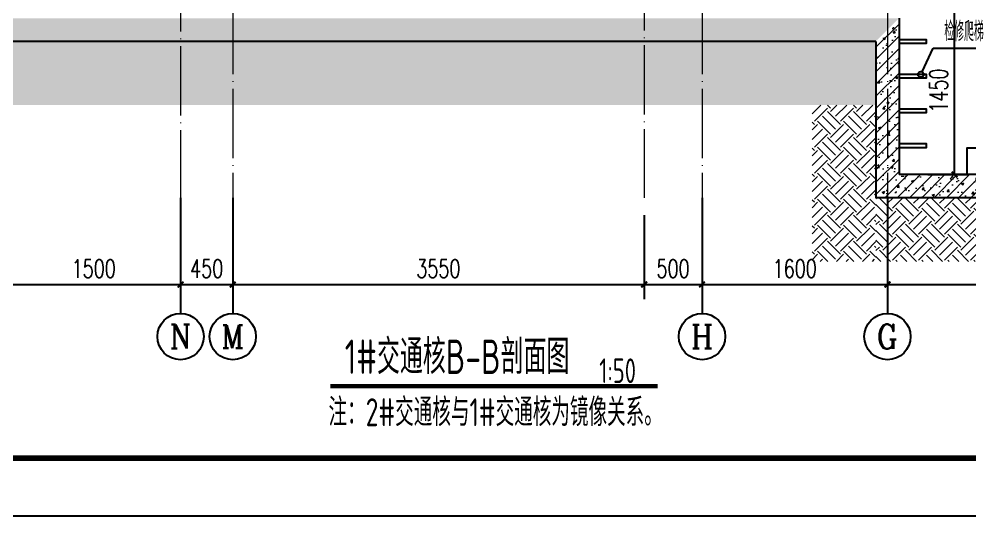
# Model space of a CAD drawing. Extents: x -1712635 to -854203, y -534641 to -21985.
# Drawn here: x -1003457 to -995250, y -130393 to -126100 of the extents above; entities that cross this region are included whole.
import ezdxf
from ezdxf.enums import TextEntityAlignment as Align

# ---------------------------------------------------------------- set-up
doc = ezdxf.new("R2010")
doc.units = 0
doc.header["$LTSCALE"] = 1000
doc.linetypes.add('DOTE', pattern=[2.42, 2, -0.2, 0.02, -0.2])
doc.layers.get('0').update_dxf_attribs({"linetype": 'CONTINUOUS'})
doc.layers.get('Defpoints').update_dxf_attribs({"linetype": 'CONTINUOUS'})
for name, color, linetype in [('-TK', 7, 'CONTINUOUS'), ('A-AXIS_TEXT', 7, 'CONTINUOUS'), ('AXIS', 3, 'CONTINUOUS'), ('DIM_IDEN', 67, 'CONTINUOUS'), ('DIM_SYMB', 3, 'CONTINUOUS'), ('PUB_DIM', 3, 'CONTINUOUS'), ('PUB_TEXT', 2, 'CONTINUOUS'), ('WALL', 2, 'CONTINUOUS'), ('设备', 253, 'CONTINUOUS')]:
    doc.layers.add(name, color=color, linetype=linetype)
for name, color, linetype, lineweight in [('AXIS_TEXT', 7, 'CONTINUOUS', 20), ('DOTE', 19, 'DOTE', 9), ('PUB_HATCH', 8, 'CONTINUOUS', 9), ('填充', 251, 'CONTINUOUS', 5), ('建筑', 30, 'CONTINUOUS', 25)]:
    doc.layers.add(name, color=color, linetype=linetype, lineweight=lineweight)
doc.styles.add('_TCH_AXIS', font='COMPLEX', dxfattribs={"bigfont": 'GBCBIG'})
doc.styles.add('_TCH_DIM', font='SIMPLEX.shx', dxfattribs={"width": 0.7, "bigfont": 'GBCBIG.shx'})
doc.styles.add('_TCH_DIM_T3', font='SIMPLEX', dxfattribs={"width": 0.705882, "bigfont": 'GBCBIG'})
doc.styles.add('COMPLEX', font='COMPLEX')
doc.styles.add('TSSD_REIN', font='tssdeng.shx', dxfattribs={"width": 0.7, "height": 300, "bigfont": 'tssdchn.shx'})
doc.dimstyles.new('_TCH_ARCH&&50', dxfattribs={"dimtxt": 157.5, "dimasz": 50, "dimexe": 125, "dimexo": 150, "dimgap": 58.75, "dimtad": 1, "dimdec": 0, "dimzin": 0, "dimdsep": 46, "dimtxsty": '_TCH_DIM_T3', "dimblk": 'ARCHTICK', "dimcen": 0.09, "dimclrt": 7, "dimazin": 0, "dimtfac": 1, "dimtdec": 0, "dimtix": 1, "dimtmove": 2, "dimatfit": 3, "dimldrblk": 'ARCHTICK', "dimfxl": 0, "dimtolj": 1, "dimtzin": 0, "dimarcsym": 0})
pattern_1 = [(45, (-1144926.15, -28814.996), (-53.03301, 53.03301), []), (50, (-1144926.15, -28815), (215.17805, -18.82564), [22.5, -247.5]), (355, (-1144926.15, -28815), (-41.6254, 225.65764), [18, -198]), (100.4514, (-1144908.22, -28816.56), (173.55281, 206.83186), [19.12206, -210.34263]), (46.1842, (-1144926.15, -28755), (320.1723, -49.6557), [33.75, -371.25]), (96.6356, (-1144899.47, -28759.13), (280.3988, 292.23536), [28.6831, -315.5139]), (351.1842, (-1144926.15, -28755), (280.3986, 292.2356), [27, -297]), (21, (-1144896.15, -28770), (179.07212, -120.78567), [22.5, -247.5]), (326, (-1144896.15, -28770), (72.9946, 217.545), [18, -198]), (71.4514, (-1144881.22, -28780.06), (252.0668, 96.75915), [19.12206, -210.34263]), (37.5, (-1144926.15, -28814.996), (3.647957, 99.868156), [0, -195.6, 0, -201, 0, -198.75]), (7.5, (-1144926.15, -28815), (78.92086, 118.323514), [0, -114.6, 0, -191.1, 0, -75.75]), (327.5, (-1144993.05, -28814.996), (160.14673, -6.76646), [0, -75, 0, -234, 0, -310.5]), (317.5, (-1145023.05, -28815), (174.95585, 30.0315), [0, -97.5, 0, -155.4, 0, -220.5])]

# ---------------------------------------------------------------- blocks, each defined once
blk = doc.blocks.new('A1')
blk.add_lwpolyline([(0, 59400), (0, 0), (84100, 0), (84100, 59400)], close=True)
at = {"const_width": 100}
blk.add_lwpolyline([(2500, 58400), (2500, 1000), (83100, 1000), (83100, 58400)], close=True, dxfattribs=at)
blk = doc.blocks.new('_ArchTick')
at = {"color": 0, "const_width": 0.35}
blk.add_lwpolyline([(-0.5, -0.5), (0.5, 0.5)], dxfattribs=at)
blk = doc.blocks.new('*D995')
at = {"layer": 'Defpoints', "color": 0}
for p in [(-995762.8, -125993.4), (-995383.3, -125993.4), (-995762.8, -127443.4)]:
    blk.add_point(p, dxfattribs=at)
at = {"layer": 'PUB_DIM', "color": 0, "lineweight": -2}
for p, q in [((-995612.8, -125993.4), (-995258.3, -125993.4)), ((-995383.3, -127443.4), (-995383.3, -125993.4)), ((-995612.8, -127443.4), (-995258.3, -127443.4))]:
    blk.add_line(p, q, dxfattribs=at)
at = {"layer": 'PUB_DIM', "color": 0, "lineweight": -2, "xscale": 50, "yscale": 50, "zscale": 50}
for p, rotation in [((-995383.3, -125993.4), 90), ((-995383.3, -127443.4), 270)]:
    blk.add_blockref('_ArchTick', p, dxfattribs=dict(at, rotation=rotation))
at = {"layer": 'PUB_DIM', "color": 7, "insert": (-995520.8, -126718.4), "char_height": 157.5, "attachment_point": 5, "rotation": 90, "style": '_TCH_DIM_T3'}
blk.add_mtext('\\A1;1450', dxfattribs=at)
blk = doc.blocks.new('*D1038')
at = {"layer": 'AXIS', "color": 0, "lineweight": -2}
for p, q in [((-995962.8, -127793.4), (-995962.8, -128518.4)), ((-993862.8, -127793.4), (-993862.8, -128518.4)), ((-995962.8, -128393.4), (-993862.8, -128393.4))]:
    blk.add_line(p, q, dxfattribs=at)
at = {"layer": 'Defpoints', "color": 0}
for p in [(-995962.8, -127643.4), (-993862.8, -127643.4), (-993862.8, -128393.4)]:
    blk.add_point(p, dxfattribs=at)
at = {"layer": 'AXIS', "color": 0, "lineweight": -2, "xscale": 50, "yscale": 50, "zscale": 50, "rotation": 180}
blk.add_blockref('_ArchTick', (-995962.8, -128393.4), dxfattribs=at)
at = {"layer": 'AXIS', "color": 0, "lineweight": -2, "xscale": 50, "yscale": 50, "zscale": 50}
blk.add_blockref('_ArchTick', (-993862.8, -128393.4), dxfattribs=at)
at = {"layer": 'AXIS', "color": 7, "insert": (-994912.8, -128255.9), "char_height": 157.5, "attachment_point": 5, "style": '_TCH_DIM_T3'}
blk.add_mtext('\\A1;2100', dxfattribs=at)
blk = doc.blocks.new('*D1039')
at = {"layer": 'AXIS', "color": 0, "lineweight": -2}
for p, q in [((-997562.8, -127793.4), (-997562.8, -128518.4)), ((-995962.8, -127793.4), (-995962.8, -128518.4)), ((-997562.8, -128393.4), (-995962.8, -128393.4))]:
    blk.add_line(p, q, dxfattribs=at)
at = {"layer": 'Defpoints', "color": 0}
for p in [(-997562.8, -127643.4), (-995962.8, -127643.4), (-995962.8, -128393.4)]:
    blk.add_point(p, dxfattribs=at)
at = {"layer": 'AXIS', "color": 0, "lineweight": -2, "xscale": 50, "yscale": 50, "zscale": 50, "rotation": 180}
blk.add_blockref('_ArchTick', (-997562.8, -128393.4), dxfattribs=at)
at = {"layer": 'AXIS', "color": 0, "lineweight": -2, "xscale": 50, "yscale": 50, "zscale": 50}
blk.add_blockref('_ArchTick', (-995962.8, -128393.4), dxfattribs=at)
at = {"layer": 'AXIS', "color": 7, "insert": (-996762.8, -128255.9), "char_height": 157.5, "attachment_point": 5, "style": '_TCH_DIM_T3'}
blk.add_mtext('\\A1;1600', dxfattribs=at)
blk = doc.blocks.new('*D1040')
at = {"layer": 'AXIS', "color": 0, "lineweight": -2}
for p, q in [((-998062.8, -127793.4), (-998062.8, -128518.4)), ((-997562.8, -127793.4), (-997562.8, -128518.4)), ((-998062.8, -128393.4), (-997562.8, -128393.4))]:
    blk.add_line(p, q, dxfattribs=at)
at = {"layer": 'Defpoints', "color": 0}
for p in [(-998062.8, -127643.4), (-997562.8, -127643.4), (-997562.8, -128393.4)]:
    blk.add_point(p, dxfattribs=at)
at = {"layer": 'AXIS', "color": 0, "lineweight": -2, "xscale": 50, "yscale": 50, "zscale": 50, "rotation": 180}
blk.add_blockref('_ArchTick', (-998062.8, -128393.4), dxfattribs=at)
at = {"layer": 'AXIS', "color": 0, "lineweight": -2, "xscale": 50, "yscale": 50, "zscale": 50}
blk.add_blockref('_ArchTick', (-997562.8, -128393.4), dxfattribs=at)
at = {"layer": 'AXIS', "color": 7, "insert": (-997812.8, -128255.9), "char_height": 157.5, "attachment_point": 5, "style": '_TCH_DIM_T3'}
blk.add_mtext('\\A1;500', dxfattribs=at)
blk = doc.blocks.new('*D1041')
at = {"layer": 'AXIS', "color": 0, "lineweight": -2}
for p, q in [((-1001612.8, -127793.4), (-1001612.8, -128518.4)), ((-998062.8, -127793.4), (-998062.8, -128518.4)), ((-1001612.8, -128393.4), (-998062.8, -128393.4))]:
    blk.add_line(p, q, dxfattribs=at)
at = {"layer": 'Defpoints', "color": 0}
for p in [(-1001612.8, -127643.4), (-998062.8, -127643.4), (-998062.8, -128393.4)]:
    blk.add_point(p, dxfattribs=at)
at = {"layer": 'AXIS', "color": 0, "lineweight": -2, "xscale": 50, "yscale": 50, "zscale": 50, "rotation": 180}
blk.add_blockref('_ArchTick', (-1001612.8, -128393.4), dxfattribs=at)
at = {"layer": 'AXIS', "color": 0, "lineweight": -2, "xscale": 50, "yscale": 50, "zscale": 50}
blk.add_blockref('_ArchTick', (-998062.8, -128393.4), dxfattribs=at)
at = {"layer": 'AXIS', "color": 7, "insert": (-999837.8, -128255.9), "char_height": 157.5, "attachment_point": 5, "style": '_TCH_DIM_T3'}
blk.add_mtext('\\A1;3550', dxfattribs=at)
blk = doc.blocks.new('*D1042')
at = {"layer": 'AXIS', "color": 0, "lineweight": -2}
for p, q in [((-1002062.8, -127793.4), (-1002062.8, -128518.4)), ((-1001612.8, -127793.4), (-1001612.8, -128518.4)), ((-1002062.8, -128393.4), (-1001612.8, -128393.4))]:
    blk.add_line(p, q, dxfattribs=at)
at = {"layer": 'Defpoints', "color": 0}
for p in [(-1002062.8, -127643.4), (-1001612.8, -127643.4), (-1001612.8, -128393.4)]:
    blk.add_point(p, dxfattribs=at)
at = {"layer": 'AXIS', "color": 0, "lineweight": -2, "xscale": 50, "yscale": 50, "zscale": 50, "rotation": 180}
blk.add_blockref('_ArchTick', (-1002062.8, -128393.4), dxfattribs=at)
at = {"layer": 'AXIS', "color": 0, "lineweight": -2, "xscale": 50, "yscale": 50, "zscale": 50}
blk.add_blockref('_ArchTick', (-1001612.8, -128393.4), dxfattribs=at)
at = {"layer": 'AXIS', "color": 7, "insert": (-1001837.8, -128255.9), "char_height": 157.5, "attachment_point": 5, "style": '_TCH_DIM_T3'}
blk.add_mtext('\\A1;450', dxfattribs=at)
blk = doc.blocks.new('*D1043')
at = {"layer": 'AXIS', "color": 0, "lineweight": -2}
for p, q in [((-1003562.8, -127793.4), (-1003562.8, -128518.4)), ((-1002062.8, -127793.4), (-1002062.8, -128518.4)), ((-1003562.8, -128393.4), (-1002062.8, -128393.4))]:
    blk.add_line(p, q, dxfattribs=at)
at = {"layer": 'Defpoints', "color": 0}
for p in [(-1003562.8, -127643.4), (-1002062.8, -127643.4), (-1002062.8, -128393.4)]:
    blk.add_point(p, dxfattribs=at)
at = {"layer": 'AXIS', "color": 0, "lineweight": -2, "xscale": 50, "yscale": 50, "zscale": 50, "rotation": 180}
blk.add_blockref('_ArchTick', (-1003562.8, -128393.4), dxfattribs=at)
at = {"layer": 'AXIS', "color": 0, "lineweight": -2, "xscale": 50, "yscale": 50, "zscale": 50}
blk.add_blockref('_ArchTick', (-1002062.8, -128393.4), dxfattribs=at)
at = {"layer": 'AXIS', "color": 7, "insert": (-1002812.8, -128255.9), "char_height": 157.5, "attachment_point": 5, "style": '_TCH_DIM_T3'}
blk.add_mtext('\\A1;1500', dxfattribs=at)
blk = doc.blocks.new('_AXISO')
blk.add_circle((0, 0), 0.5)
at = {"layer": 'A-AXIS_TEXT', "style": 'COMPLEX', "width": 1.041667}
blk.add_attdef('A', text='', height=0.56, dxfattribs=at).set_placement((-0.25, -0.28), (0.25, -0.28), align=Align.FIT)

msp = doc.modelspace()

# ---------------------------------------------------------------- hatches: boundary and pattern name
at = {"layer": 'PUB_HATCH'}
h = msp.add_hatch(dxfattribs=at)
h.set_pattern_fill('钢筋混凝土', color=256, scale=30, style=0)
h.set_pattern_definition(pattern_1)
h.paths.add_polyline_path([(-996062.82, -126293.41), (-995862.82, -126093.41), (-1003561.44, -126093.41), (-1003561.44, -126293.41)])
h = msp.add_hatch(dxfattribs=at)
h.set_pattern_fill('钢筋混凝土', color=256, scale=30, style=0)
h.set_pattern_definition(pattern_1)
h.paths.add_polyline_path([(-995862.82, -126093.41), (-996062.82, -126293.41), (-996062.82, -127643.41), (-995862.82, -127443.41)])
h = msp.add_hatch(dxfattribs=at)
h.set_pattern_fill('钢筋混凝土', color=256, scale=30, style=0)
h.set_pattern_definition(pattern_1)
h.paths.add_polyline_path([(-993762.82, -127643.41), (-993962.82, -127443.41), (-995862.82, -127443.41), (-996062.82, -127643.41)])
at = {"layer": '填充'}
h = msp.add_hatch(dxfattribs=at)
h.set_pattern_fill('EARTH', color=250, scale=50, angle=45, style=0)
h.set_pattern_definition([(45, (-1159484.85, 10790.66), (0, 224.5064), [158.75, -158.75]), (45, (-1159526.94, 10832.75), (0, 224.5064), [158.75, -158.75]), (45, (-1159569.04, 10874.85), (0, 224.5064), [158.75, -158.75]), (135, (-1159569.04, 10902.91), (-224.5064, 0), [158.75, -158.75]), (135, (-1159526.94, 10945), (-224.5064, 0), [158.75, -158.75]), (135, (-1159484.85, 10987.1), (-224.5064, 0), [158.75, -158.75])])
h.paths.add_polyline_path([(-1005789.83, -126843.31), (-1005789.83, -126293.06), (-996062.82, -126293.06), (-996062.82, -126843.31)])
h = msp.add_hatch(dxfattribs=at)
h.set_pattern_fill('EARTH', color=250, scale=50, angle=45, style=0)
h.set_pattern_definition([(45, (-1159584.85, 10640.66), (0, 224.5064), [158.75, -158.75]), (45, (-1159626.94, 10682.75), (0, 224.5064), [158.75, -158.75]), (45, (-1159669.04, 10724.85), (0, 224.5064), [158.75, -158.75]), (135, (-1159669.04, 10752.91), (-224.5064, 0), [158.75, -158.75]), (135, (-1159626.94, 10795), (-224.5064, 0), [158.75, -158.75]), (135, (-1159584.85, 10837.1), (-224.5064, 0), [158.75, -158.75])])
h.paths.add_polyline_path([(-996613.04, -128193.41), (-996062.79, -128193.41), (-996062.79, -126842.99), (-996613.04, -126842.99)])
h = msp.add_hatch(dxfattribs=at)
h.set_pattern_fill('EARTH', color=250, scale=50, angle=45, style=0)
h.set_pattern_definition([(45, (-1159584.85, 9440.66), (0, 224.5064), [158.75, -158.75]), (45, (-1159626.94, 9482.75), (0, 224.5064), [158.75, -158.75]), (45, (-1159669.04, 9524.85), (0, 224.5064), [158.75, -158.75]), (135, (-1159669.04, 9552.91), (-224.5064, 0), [158.75, -158.75]), (135, (-1159626.94, 9595), (-224.5064, 0), [158.75, -158.75]), (135, (-1159584.85, 9637.1), (-224.5064, 0), [158.75, -158.75])])
h.paths.add_polyline_path([(-993762.82, -128193.31), (-993762.82, -127643.41), (-996062.82, -127643.06), (-996062.82, -128193.31)])

# ---------------------------------------------------------------- linework, layer by layer
at = {"layer": 'AXIS'}
for p, q in [((-1002062.82, -127643.41), (-1002062.82, -128643.41)), ((-1001612.82, -127643.41), (-1001612.82, -128643.41)), ((-997562.82, -127643.41), (-997562.82, -128643.41)), ((-995962.82, -127643.41), (-995962.82, -128643.41))]:
    msp.add_line(p, q, dxfattribs=at)
at = {"layer": 'DIM_IDEN'}
for p, q in [((-995663.72, -126556.2), (-995566.84, -126352.31)), ((-995566.84, -126352.31), (-995087.95, -126352.31))]:
    msp.add_line(p, q, dxfattribs=at)
msp.add_circle((-995674.36, -126578.61), 24.8, dxfattribs=at)
at = {"layer": 'DIM_SYMB', "const_width": 35}
msp.add_lwpolyline([(-1000770.05, -129271.48), (-997945.41, -129271.48)], dxfattribs=at)
at = {"layer": 'DOTE', "linetype": 'DOTE', "ltscale": 0.3}
for p, q in [((-1001612.84, -102743.41), (-1001612.82, -127643.41)), ((-997562.84, -102743.41), (-997562.82, -127643.41)), ((-995962.84, -102743.41), (-995962.82, -127643.41)), ((-1002062.82, -115443.41), (-1002062.82, -127643.41)), ((-998062.82, -121243.41), (-998062.82, -127643.41))]:
    msp.add_line(p, q, dxfattribs=at)
at = {"layer": 'WALL'}
for p, q in [((-995862.82, -126093.41), (-995862.82, -127443.41)), ((-996062.82, -126293.41), (-1003561.44, -126293.41)), ((-996062.82, -126293.41), (-996062.82, -127643.41)), ((-993962.82, -127443.41), (-995862.82, -127443.41)), ((-993762.82, -127643.41), (-996062.82, -127643.41))]:
    msp.add_line(p, q, dxfattribs=at)
at = {"layer": '建筑', "color": 2}
for points in [[(-995862.82, -126308.61), (-995624.2, -126308.61), (-995624.2, -126278.61), (-995862.82, -126278.61)], [(-995862.82, -126608.61), (-995624.2, -126608.61), (-995624.2, -126578.61), (-995862.82, -126578.61)], [(-995862.82, -126908.61), (-995624.2, -126908.61), (-995624.2, -126878.61), (-995862.82, -126878.61)], [(-995862.82, -127208.61), (-995624.2, -127208.61), (-995624.2, -127178.61), (-995862.82, -127178.61)]]:
    msp.add_lwpolyline(points, dxfattribs=at)
at = {"layer": '设备', "color": 206}
msp.add_lwpolyline([(-994949.95, -127212.36), (-994949.95, -127443.41), (-995275.76, -127443.41), (-995275.76, -127212.36)], close=True, dxfattribs=at)

# ---------------------------------------------------------------- block references
at = {"layer": '-TK', "xscale": 0.5, "yscale": 0.5, "zscale": 0.5}
msp.add_blockref('A1', (-1029287.77, -130392.79), dxfattribs=at)
at = {"layer": 'AXIS'}
ref = msp.add_blockref('_AXISO', (-1002062.82, -128843.41), dxfattribs=dict(at, xscale=400, yscale=400, zscale=400))
ref.add_attrib('A', 'N', dxfattribs={"layer": 'AXIS_TEXT', "height": 207.63, "style": '_TCH_AXIS'}).set_placement((-1002156.75, -128947.23), (-1001968.89, -128947.23), align=Align.FIT)
ref = msp.add_blockref('_AXISO', (-1001612.82, -128843.41), dxfattribs=dict(at, xscale=400, yscale=400, zscale=400))
ref.add_attrib('A', 'M', dxfattribs={"layer": 'AXIS_TEXT', "height": 197.99, "style": '_TCH_AXIS'}).set_placement((-1001711.81, -128942.41), (-1001513.82, -128942.41), align=Align.FIT)
ref = msp.add_blockref('_AXISO', (-997562.82, -128843.41), dxfattribs=dict(at, xscale=400, yscale=400, zscale=400))
ref.add_attrib('A', 'H', dxfattribs={"layer": 'AXIS_TEXT', "height": 202.76, "style": '_TCH_AXIS'}).set_placement((-997659.37, -128944.79), (-997466.27, -128944.79), align=Align.FIT)
ref = msp.add_blockref('_AXISO', (-995962.82, -128843.41), dxfattribs=dict(at, xscale=400, yscale=400, zscale=400))
ref.add_attrib('A', 'G', dxfattribs={"layer": 'AXIS_TEXT', "height": 212.59, "style": '_TCH_AXIS'}).set_placement((-996053.93, -128949.71), (-995871.71, -128949.71), align=Align.FIT)

# ---------------------------------------------------------------- texts
at = {"layer": 'PUB_TEXT', "width": 0.7}
for s, height, style, p in [('检修爬梯', 168.794, '_TCH_DIM', (-995471.61, -126291.09)), ('1#交通核B-B剖面图', 297.5, 'TSSD_REIN', (-1000645.91, -129165.82)), ('1:50', 212.5, 'TSSD_REIN', (-998450.12, -129244.08))]:
    msp.add_text(s, height=height, dxfattribs=dict(at, style=style)).set_placement(p)
at = {"layer": 'PUB_TEXT', "color": 1, "style": 'TSSD_REIN', "width": 0.7}
msp.add_text('注：2#交通核与1#交通核为镜像关系。', height=241.1348, dxfattribs=at).set_placement((-1000786.18, -129617.06))

# ---------------------------------------------------------------- dimensions: what is measured, and where the dimension line sits
at = {"layer": 'AXIS'}
for p1, p2, picture, middle in [((-1003562.82, -127643.41), (-1002062.82, -127643.41), '*D1043', (-1002812.82, -128255.91)), ((-1002062.82, -127643.41), (-1001612.82, -127643.41), '*D1042', (-1001837.82, -128255.91)), ((-1001612.82, -127643.41), (-998062.82, -127643.41), '*D1041', (-999837.82, -128255.91)), ((-998062.82, -127643.41), (-997562.82, -127643.41), '*D1040', (-997812.82, -128255.91)), ((-997562.82, -127643.41), (-995962.82, -127643.41), '*D1039', (-996762.82, -128255.91)), ((-995962.82, -127643.41), (-993862.82, -127643.41), '*D1038', (-994912.82, -128255.91))]:
    dim = msp.add_aligned_dim(p1=p1, p2=p2, distance=-750, dimstyle='_TCH_ARCH&&50', dxfattribs=at)
    dim.commit()
    dim.dimension.update_dxf_attribs({"geometry": picture, "text_midpoint": middle})
at = {"layer": 'PUB_DIM'}
dim = msp.add_aligned_dim(p1=(-995762.79, -127443.41), p2=(-995762.79, -125993.41), distance=-379.54, dimstyle='_TCH_ARCH&&50', dxfattribs=at)
dim.commit()
dim.dimension.update_dxf_attribs({"geometry": '*D995', "text_midpoint": (-995520.75, -126718.41)})

doc.saveas('drawing.dxf')
